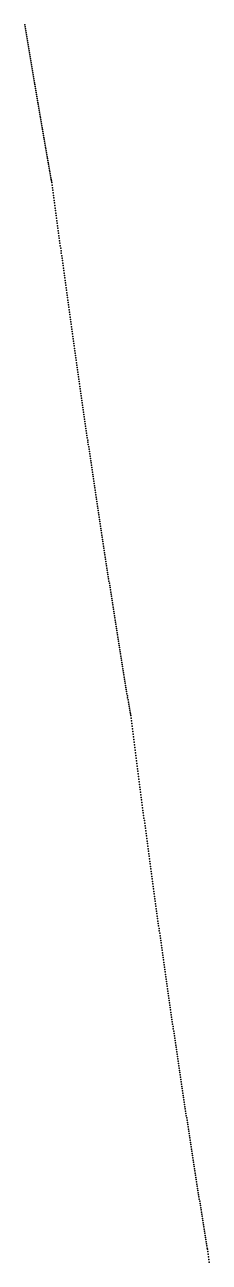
# Model space of a CAD drawing. Header units: metres. Extents: x 0 to 360, y 46 to 216.
# Drawn here: x 340.59 to 346.79, y 132.74 to 174.32 of the extents above; entities that cross this region are included whole.
import ezdxf

# ---------------------------------------------------------------- set-up
doc = ezdxf.new("R2010")
doc.units = ezdxf.units.M

msp = doc.modelspace()

# ---------------------------------------------------------------- linework, layer by layer
for p in [(340.585, 174.323), (340.596, 174.255), (340.608, 174.188), (340.619, 174.12), (340.63, 174.052), (340.641, 173.985), (340.653, 173.917), (340.664, 173.85), (340.675, 173.782), (340.686, 173.715), (340.698, 173.647), (340.709, 173.58), (340.72, 173.513), (340.732, 173.446), (340.743, 173.379), (340.754, 173.311), (340.765, 173.244), (340.777, 173.177), (340.788, 173.11), (340.799, 173.044), (340.81, 172.977), (340.822, 172.91), (340.833, 172.843), (340.844, 172.776), (340.856, 172.71), (340.867, 172.643), (340.878, 172.577), (340.889, 172.51), (340.901, 172.444), (340.912, 172.377), (340.923, 172.311), (340.935, 172.245), (340.946, 172.178), (340.957, 172.112), (340.968, 172.046), (340.98, 171.98), (340.991, 171.914), (341.002, 171.848), (341.014, 171.782), (341.025, 171.716), (341.036, 171.65), (341.047, 171.584), (341.059, 171.519), (341.07, 171.453), (341.081, 171.387), (341.093, 171.322), (341.104, 171.256), (341.115, 171.19), (341.126, 171.125), (341.138, 171.06), (341.149, 170.994), (341.16, 170.929), (341.172, 170.864), (341.183, 170.798), (341.194, 170.733), (341.205, 170.668), (341.217, 170.603), (341.228, 170.538), (341.239, 170.473), (341.251, 170.408), (341.262, 170.343), (341.273, 170.278), (341.285, 170.214), (341.296, 170.149), (341.307, 170.084), (341.318, 170.019), (341.33, 169.955), (341.341, 169.89), (341.352, 169.826), (341.364, 169.761), (341.375, 169.697), (341.386, 169.633), (341.398, 169.568), (341.409, 169.504), (341.42, 169.44), (341.432, 169.376), (341.443, 169.311), (341.454, 169.247), (341.465, 169.183), (341.477, 169.119), (341.488, 169.074), (341.499, 169.018), (341.511, 168.932), (341.522, 168.846), (341.533, 168.761), (341.545, 168.675), (341.556, 168.589), (341.567, 168.504), (341.579, 168.419), (341.59, 168.334), (341.601, 168.248), (341.613, 168.163), (341.624, 168.078), (341.635, 167.993), (341.647, 167.909), (341.658, 167.824), (341.669, 167.739), (341.68, 167.655), (341.692, 167.57), (341.703, 167.486), (341.714, 167.401), (341.726, 167.317), (341.737, 167.233), (341.748, 167.149), (341.76, 167.065), (341.771, 166.981), (341.782, 166.897), (341.794, 166.813), (341.805, 166.73), (341.816, 166.646), (341.828, 166.563), (341.839, 166.479), (341.85, 166.396), (341.862, 166.313), (341.873, 166.229), (341.884, 166.146), (341.896, 166.063), (341.907, 165.98), (341.918, 165.898), (341.93, 165.815), (341.941, 165.732), (341.952, 165.649), (341.964, 165.567), (341.975, 165.484), (341.986, 165.402), (341.998, 165.32), (342.009, 165.238), (342.02, 165.155), (342.032, 165.073), (342.043, 164.991), (342.054, 164.91), (342.066, 164.828), (342.077, 164.746), (342.088, 164.664), (342.1, 164.583), (342.111, 164.501), (342.122, 164.42), (342.134, 164.338), (342.145, 164.257), (342.156, 164.176), (342.168, 164.095), (342.179, 164.014), (342.191, 163.933), (342.202, 163.852), (342.213, 163.771), (342.225, 163.691), (342.236, 163.61), (342.247, 163.529), (342.259, 163.449), (342.27, 163.368), (342.281, 163.288), (342.293, 163.208), (342.304, 163.128), (342.315, 163.048), (342.327, 162.967), (342.338, 162.888), (342.349, 162.808), (342.361, 162.728), (342.372, 162.648), (342.384, 162.568), (342.395, 162.489), (342.406, 162.409), (342.418, 162.33), (342.429, 162.251), (342.44, 162.171), (342.452, 162.092), (342.463, 162.013), (342.474, 161.934), (342.486, 161.855), (342.497, 161.776), (342.508, 161.697), (342.52, 161.619), (342.531, 161.54), (342.543, 161.461), (342.554, 161.383), (342.565, 161.304), (342.577, 161.226), (342.588, 161.148), (342.599, 161.07), (342.611, 160.991), (342.622, 160.913), (342.634, 160.835), (342.645, 160.757), (342.656, 160.68), (342.668, 160.602), (342.679, 160.524), (342.69, 160.446), (342.702, 160.369), (342.713, 160.291), (342.724, 160.214), (342.736, 160.137), (342.747, 160.059), (342.759, 159.982), (342.77, 159.905), (342.781, 159.828), (342.793, 159.751), (342.804, 159.674), (342.815, 159.597), (342.827, 159.521), (342.838, 159.444), (342.85, 159.367), (342.861, 159.291), (342.872, 159.214), (342.884, 159.138), (342.895, 159.061), (342.907, 158.985), (342.918, 158.909), (342.929, 158.833), (342.941, 158.757), (342.952, 158.681), (342.963, 158.605), (342.975, 158.529), (342.986, 158.453), (342.998, 158.378), (343.009, 158.302), (343.02, 158.227), (343.032, 158.151), (343.043, 158.076), (343.055, 158), (343.066, 157.925), (343.077, 157.85), (343.089, 157.775), (343.1, 157.7), (343.111, 157.625), (343.123, 157.55), (343.134, 157.475), (343.146, 157.4), (343.157, 157.325), (343.168, 157.251), (343.18, 157.176), (343.191, 157.102), (343.203, 157.027), (343.214, 156.953), (343.225, 156.879), (343.237, 156.804), (343.248, 156.73), (343.26, 156.656), (343.271, 156.582), (343.282, 156.508), (343.294, 156.434), (343.305, 156.36), (343.317, 156.287), (343.328, 156.213), (343.339, 156.139), (343.351, 156.066), (343.362, 155.992), (343.374, 155.919), (343.385, 155.845), (343.396, 155.772), (343.408, 155.699), (343.419, 155.626), (343.431, 155.553), (343.442, 155.48), (343.453, 155.407), (343.465, 155.334), (343.476, 155.261), (343.488, 155.188), (343.499, 155.116), (343.51, 155.043), (343.522, 154.97), (343.533, 154.898), (343.545, 154.826), (343.556, 154.753), (343.568, 154.681), (343.579, 154.609), (343.59, 154.537), (343.602, 154.464), (343.613, 154.392), (343.625, 154.32), (343.636, 154.249), (343.647, 154.177), (343.659, 154.105), (343.67, 154.033), (343.682, 153.962), (343.693, 153.89), (343.704, 153.819), (343.716, 153.747), (343.727, 153.676), (343.739, 153.605), (343.75, 153.533), (343.762, 153.462), (343.773, 153.391), (343.784, 153.32), (343.796, 153.249), (343.807, 153.178), (343.819, 153.107), (343.83, 153.036), (343.842, 152.966), (343.853, 152.895), (343.864, 152.824), (343.876, 152.754), (343.887, 152.683), (343.899, 152.613), (343.91, 152.543), (343.921, 152.472), (343.933, 152.402), (343.944, 152.332), (343.956, 152.262), (343.967, 152.192), (343.979, 152.122), (343.99, 152.052), (344.001, 151.982), (344.013, 151.912), (344.024, 151.843), (344.036, 151.773), (344.047, 151.703), (344.059, 151.634), (344.07, 151.564), (344.081, 151.495), (344.093, 151.426), (344.104, 151.356), (344.116, 151.287), (344.127, 151.218), (344.139, 151.171), (344.15, 151.11), (344.162, 151.019), (344.173, 150.929), (344.184, 150.839), (344.196, 150.749), (344.207, 150.659), (344.219, 150.569), (344.23, 150.48), (344.242, 150.39), (344.253, 150.301), (344.264, 150.211), (344.276, 150.122), (344.287, 150.033), (344.299, 149.944), (344.31, 149.855), (344.322, 149.766), (344.333, 149.678), (344.345, 149.589), (344.356, 149.5), (344.367, 149.412), (344.379, 149.324), (344.39, 149.235), (344.402, 149.147), (344.413, 149.059), (344.425, 148.971), (344.436, 148.884), (344.448, 148.796), (344.459, 148.708), (344.47, 148.621), (344.482, 148.533), (344.493, 148.446), (344.505, 148.359), (344.516, 148.272), (344.528, 148.185), (344.539, 148.098), (344.551, 148.011), (344.562, 147.924), (344.574, 147.838), (344.585, 147.751), (344.596, 147.665), (344.608, 147.578), (344.619, 147.492), (344.631, 147.406), (344.642, 147.32), (344.654, 147.234), (344.665, 147.148), (344.677, 147.062), (344.688, 146.977), (344.7, 146.891), (344.711, 146.806), (344.722, 146.721), (344.734, 146.635), (344.745, 146.55), (344.757, 146.465), (344.768, 146.38), (344.78, 146.295), (344.791, 146.21), (344.803, 146.126), (344.814, 146.041), (344.826, 145.957), (344.837, 145.872), (344.849, 145.788), (344.86, 145.704), (344.871, 145.62), (344.883, 145.536), (344.894, 145.452), (344.906, 145.368), (344.917, 145.284), (344.929, 145.201), (344.94, 145.117), (344.952, 145.034), (344.963, 144.95), (344.975, 144.867), (344.986, 144.784), (344.998, 144.701), (345.009, 144.618), (345.021, 144.535), (345.032, 144.452), (345.043, 144.37), (345.055, 144.287), (345.066, 144.205), (345.078, 144.122), (345.089, 144.04), (345.101, 143.958), (345.112, 143.875), (345.124, 143.793), (345.135, 143.711), (345.147, 143.63), (345.158, 143.548), (345.17, 143.466), (345.181, 143.385), (345.193, 143.303), (345.204, 143.222), (345.216, 143.14), (345.227, 143.059), (345.239, 142.978), (345.25, 142.897), (345.262, 142.816), (345.273, 142.735), (345.284, 142.654), (345.296, 142.574), (345.307, 142.493), (345.319, 142.412), (345.33, 142.332), (345.342, 142.252), (345.353, 142.171), (345.365, 142.091), (345.376, 142.011), (345.388, 141.931), (345.399, 141.851), (345.411, 141.771), (345.422, 141.692), (345.434, 141.612), (345.445, 141.533), (345.457, 141.453), (345.468, 141.374), (345.48, 141.294), (345.491, 141.215), (345.503, 141.136), (345.514, 141.057), (345.526, 140.978), (345.537, 140.899), (345.549, 140.821), (345.56, 140.742), (345.572, 140.663), (345.583, 140.585), (345.595, 140.506), (345.606, 140.428), (345.618, 140.35), (345.629, 140.272), (345.641, 140.193), (345.652, 140.115), (345.664, 140.038), (345.675, 139.96), (345.687, 139.882), (345.698, 139.804), (345.71, 139.727), (345.721, 139.649), (345.732, 139.572), (345.744, 139.494), (345.755, 139.417), (345.767, 139.34), (345.778, 139.263), (345.79, 139.186), (345.801, 139.109), (345.813, 139.032), (345.824, 138.956), (345.836, 138.879), (345.847, 138.802), (345.859, 138.726), (345.87, 138.649), (345.882, 138.573), (345.893, 138.497), (345.905, 138.421), (345.916, 138.345), (345.928, 138.269), (345.939, 138.193), (345.951, 138.117), (345.962, 138.041), (345.974, 137.965), (345.985, 137.89), (345.997, 137.814), (346.009, 137.739), (346.02, 137.663), (346.032, 137.588), (346.043, 137.513), (346.055, 137.438), (346.066, 137.363), (346.078, 137.288), (346.089, 137.213), (346.101, 137.138), (346.112, 137.063), (346.124, 136.989), (346.135, 136.914), (346.147, 136.84), (346.158, 136.765), (346.17, 136.691), (346.181, 136.617), (346.193, 136.543), (346.204, 136.469), (346.216, 136.395), (346.227, 136.321), (346.239, 136.247), (346.25, 136.173), (346.262, 136.099), (346.273, 136.026), (346.285, 135.952), (346.296, 135.879), (346.308, 135.805), (346.319, 135.732), (346.331, 135.659), (346.342, 135.586), (346.354, 135.513), (346.365, 135.44), (346.377, 135.367), (346.388, 135.294), (346.4, 135.221), (346.411, 135.148), (346.423, 135.076), (346.434, 135.003), (346.446, 134.931), (346.457, 134.858), (346.469, 134.786), (346.481, 134.714), (346.492, 134.642), (346.504, 134.57), (346.515, 134.498), (346.527, 134.426), (346.538, 134.354), (346.55, 134.282), (346.561, 134.21), (346.573, 134.139), (346.584, 134.067), (346.596, 133.996), (346.607, 133.924), (346.619, 133.853), (346.63, 133.782), (346.642, 133.711), (346.653, 133.639), (346.665, 133.568), (346.676, 133.497), (346.688, 133.427), (346.699, 133.356), (346.711, 133.285), (346.723, 133.216), (346.734, 133.177), (346.746, 133.101), (346.757, 133.01), (346.769, 132.919), (346.78, 132.828), (346.792, 132.738)]:
    msp.add_point(p)

doc.saveas('drawing.dxf')
